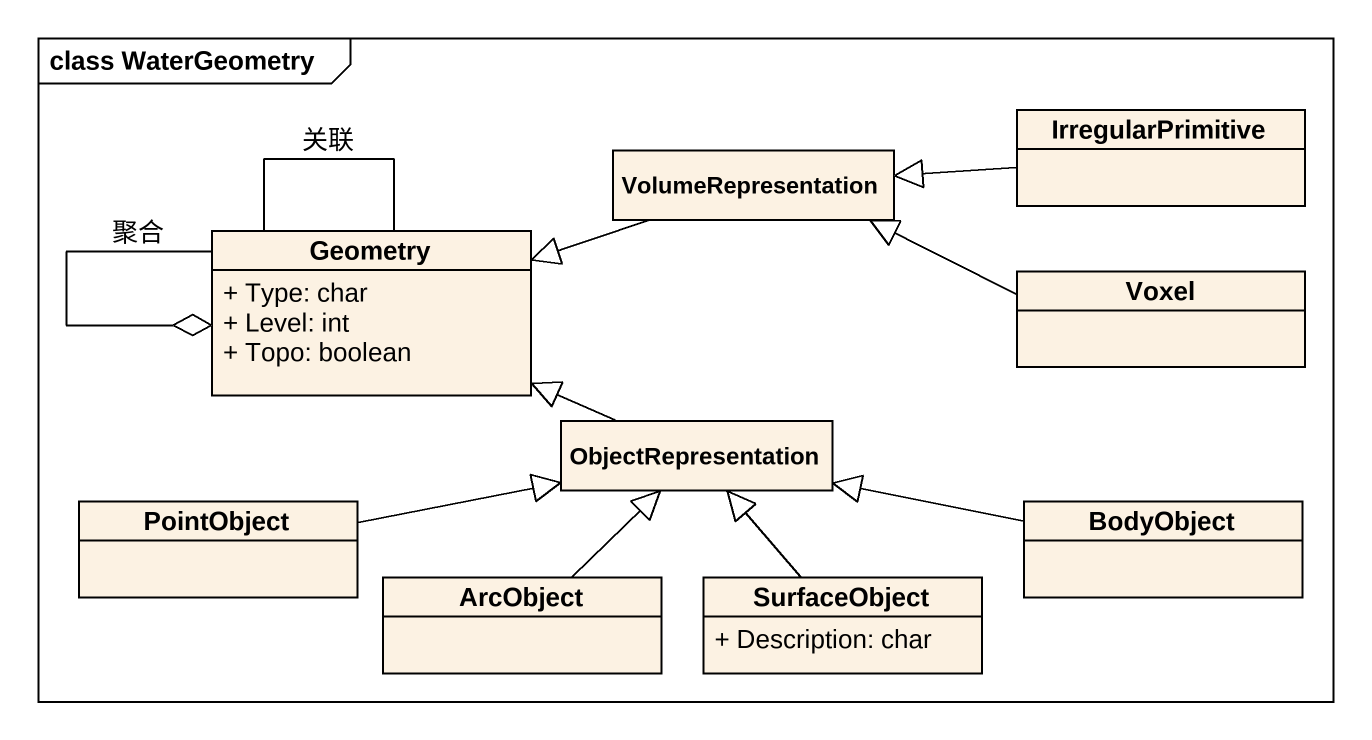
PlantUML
@startuml
mainframe class WaterGeometry
hide circle
hide empty members
skinparam classAttributeIconSize 0
class IrregularPrimitive
class Geometry {
  + Type: char
  + Level: int
  + Topo: boolean
}
class VolumeRepresentation
class Voxel
class ObjectRepresentation
class PointObject
class BodyObject
class ArcObject
class SurfaceObject {
  + Description: char
}
IrregularPrimitive -left-|> VolumeRepresentation
Geometry -- Geometry : 关联
Geometry --o Geometry : 聚合
VolumeRepresentation -left-|> Geometry
Voxel -left-|> VolumeRepresentation
ObjectRepresentation -left-|> Geometry
PointObject -right-|> ObjectRepresentation
BodyObject -left-|> ObjectRepresentation
ArcObject -up-|> ObjectRepresentation
SurfaceObject -up-|> ObjectRepresentation
@enduml
